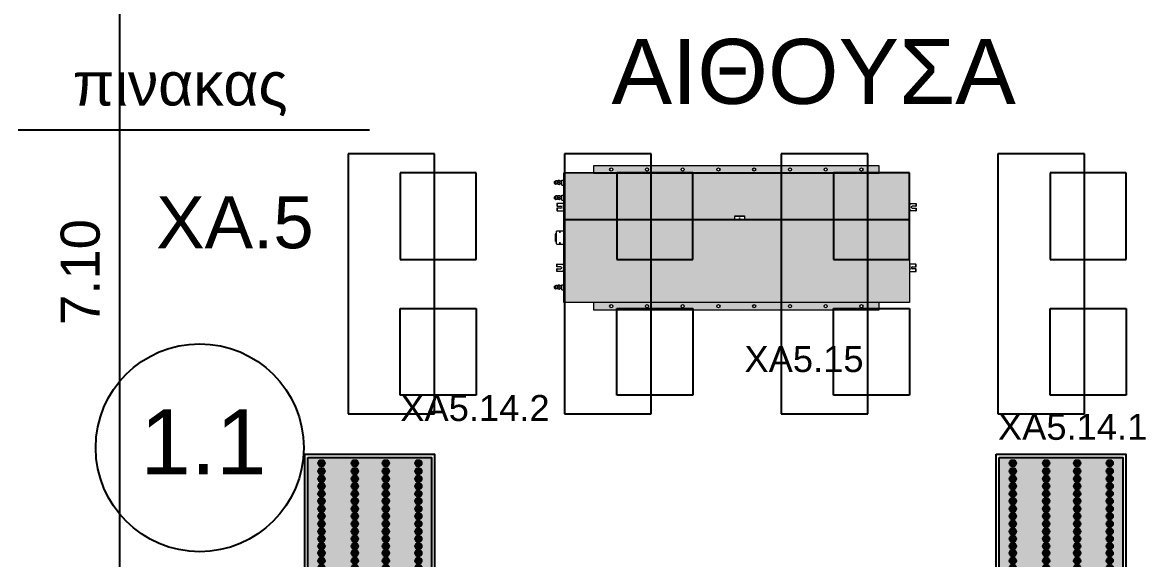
# Model space of a CAD drawing. Header units: metres. Extents: x 0 to 132, y -109 to 310.
# Drawn here: x 11.82 to 17, y 95.83 to 98.31 of the extents above; entities that cross this region are included whole.
import ezdxf

# ---------------------------------------------------------------- set-up
doc = ezdxf.new("R2010")
doc.units = ezdxf.units.M
doc.header["$LTSCALE"] = 0.036
doc.layers.get('0').update_dxf_attribs({"color": 252})
doc.layers.get('Defpoints').update_dxf_attribs({"color": 252})
for name, color, linetype in [('arxitektonika', 254, 'Continuous'), ('DIMBLK', 252, 'Continuous'), ('electext', 20, 'Continuous'), ('Epipla', 252, 'Continuous'), ('HLEK_FL001_SYMBOLS', 230, 'Continuous')]:
    doc.layers.add(name, color=color, linetype=linetype)
doc.layers.add('axel', color=170, linetype='Continuous', lineweight=0)
doc.styles.add('COMU-N', font='arial.ttf')
doc.styles.get("Standard").update_dxf_attribs({"font": 'arial.ttf'})
doc.dimstyles.new('CADWDOT', dxfattribs={"dimscale": 0.1, "dimtxt": 1.8, "dimasz": 0.08, "dimexe": 2, "dimexo": 0, "dimgap": 0.09, "dimtad": 0, "dimrnd": 0.001, "dimzin": 0, "dimdsep": 46, "dimtxsty": 'Standard', "dimblk1": 'ARTDIM', "dimblk2": 'ARTDIM', "dimsah": 1, "dimcen": 0.09, "dimdle": 0.05, "dimse1": 1, "dimse2": 1, "dimadec": 0, "dimazin": 0, "dimtfac": 1, "dimtmove": 0, "dimatfit": 3, "dimldrblk": 'ARTDIM', "dimfxl": 2, "dimtvp": 0.9999, "dimtolj": 1, "dimtzin": 0, "dimarcsym": 0})

# ---------------------------------------------------------------- blocks, each defined once
blk = doc.blocks.new('A$C5883325D')
at = {"layer": 'Epipla'}
for p, q in [((2.3027, -3.2048), (1.9027, -3.2048)), ((1.9027, -3.2048), (1.9027, -4.4048)), ((2.3027, -4.4048), (2.3027, -3.2048)), ((3.3027, -3.2048), (2.9027, -3.2048)), ((2.9027, -3.2048), (2.9027, -4.4048)), ((3.3027, -4.4048), (3.3027, -3.2048)), ((4.3027, -3.2048), (3.9027, -3.2048)), ((3.9027, -3.2048), (3.9027, -4.4048)), ((4.3027, -4.4048), (4.3027, -3.2048)), ((5.3027, -3.2048), (4.9027, -3.2048)), ((4.9027, -3.2048), (4.9027, -4.4048)), ((5.3027, -4.4048), (5.3027, -3.2048)), ((2.494, -3.2918), (2.144, -3.2918)), ((2.144, -3.2918), (2.144, -3.6918)), ((2.494, -3.6918), (2.494, -3.2918)), ((3.494, -3.2918), (3.144, -3.2918)), ((3.144, -3.2918), (3.144, -3.6918)), ((3.494, -3.6918), (3.494, -3.2918)), ((4.494, -3.2918), (4.144, -3.2918)), ((4.144, -3.2918), (4.144, -3.6918)), ((4.494, -3.6918), (4.494, -3.2918)), ((5.494, -3.2918), (5.144, -3.2918)), ((5.144, -3.2918), (5.144, -3.6918)), ((5.494, -3.6918), (5.494, -3.2918)), ((2.144, -3.6918), (2.494, -3.6918)), ((3.144, -3.6918), (3.494, -3.6918)), ((4.144, -3.6918), (4.494, -3.6918)), ((5.144, -3.6918), (5.494, -3.6918)), ((2.144, -4.3179), (2.144, -3.9179)), ((2.144, -3.9179), (2.494, -3.9179)), ((2.494, -3.9179), (2.494, -4.3179)), ((3.144, -4.3179), (3.144, -3.9179)), ((3.144, -3.9179), (3.494, -3.9179)), ((3.494, -3.9179), (3.494, -4.3179)), ((4.144, -4.3179), (4.144, -3.9179)), ((4.144, -3.9179), (4.494, -3.9179)), ((4.494, -3.9179), (4.494, -4.3179)), ((5.144, -4.3179), (5.144, -3.9179)), ((5.144, -3.9179), (5.494, -3.9179)), ((5.494, -3.9179), (5.494, -4.3179)), ((2.494, -4.3179), (2.144, -4.3179)), ((3.494, -4.3179), (3.144, -4.3179)), ((4.494, -4.3179), (4.144, -4.3179)), ((5.494, -4.3179), (5.144, -4.3179)), ((1.9027, -4.4048), (2.3027, -4.4048)), ((2.9027, -4.4048), (3.3027, -4.4048)), ((3.9027, -4.4048), (4.3027, -4.4048)), ((4.9027, -4.4048), (5.3027, -4.4048))]:
    blk.add_line(p, q, dxfattribs=at)
blk = doc.blocks.new('ARTDIM')
at = {"layer": 'DIMBLK'}
for p, q in [((0, -24.9975), (0, 24.9975)), ((-24.9975, 0), (24.9975, 0))]:
    blk.add_line(p, q, dxfattribs=at)
blk.add_circle((0, 0), 8.25, dxfattribs=at)
blk = doc.blocks.new('*D479')
at = {"layer": 'arxitektonika', "color": 0, "lineweight": -2}
blk.add_line((12.2658, 100.6974), (12.2658, 93.6134), dxfattribs=at)
at = {"layer": 'Defpoints', "color": 0, "transparency": 16777216}
for p in [(13.3182, 100.7054), (12.2658, 93.6054), (13.3182, 93.6054)]:
    blk.add_point(p, dxfattribs=at)
at = {"layer": 'arxitektonika', "color": 0, "lineweight": -2, "xscale": 0.008, "yscale": 0.008, "zscale": 0.008}
for p, rotation in [((12.2658, 100.7054), 90), ((12.2658, 93.6054), 270)]:
    blk.add_blockref('ARTDIM', p, dxfattribs=dict(at, rotation=rotation))
at = {"layer": 'arxitektonika', "color": 0, "insert": (12.0858, 97.1554), "char_height": 0.18, "attachment_point": 5, "rotation": 90}
blk.add_mtext('\\A1;7.10', dxfattribs=at)
blk = doc.blocks.new('panel led 4x16W 60x60cm acrylic')
at = {"layer": 'HLEK_FL001_SYMBOLS', "linetype": 'Continuous', "lineweight": 0}
h = blk.add_hatch(color=201, dxfattribs=at)
h.dxf.hatch_style = 1
h.paths.add_polyline_path([(45.4184, 65.5575), (45.4184, 64.9863), (45.9896, 64.9863), (45.9896, 65.5575)])
h.paths.add_polyline_path([(45.6208, 65.3554, -1), (45.6508, 65.3554, -1)], flags=16)
h.paths.add_polyline_path([(45.6208, 65.3904, -1), (45.6508, 65.3904, -1)], flags=16)
h.paths.add_polyline_path([(45.7936, 65.3554, -1), (45.7636, 65.3554, -1)], flags=16)
h.paths.add_polyline_path([(45.7636, 65.3904, -1), (45.7936, 65.3904, -1)], flags=16)
h.paths.add_polyline_path([(45.6508, 65.3202, -1), (45.6208, 65.3202, -1)], flags=16)
h.paths.add_polyline_path([(45.7936, 65.3202, -1), (45.7636, 65.3202, -1)], flags=16)
h.paths.add_polyline_path([(45.6208, 65.4249, -1), (45.6508, 65.4249, -1)], flags=16)
h.paths.add_polyline_path([(45.7636, 65.4249, -1), (45.7936, 65.4249, -1)], flags=16)
h.paths.add_polyline_path([(45.6508, 65.2864, -1), (45.6208, 65.2864, -1)], flags=16)
h.paths.add_polyline_path([(45.7936, 65.2864, -1), (45.7636, 65.2864, -1)], flags=16)
h.paths.add_polyline_path([(45.6208, 65.4586, -1), (45.6508, 65.4586, -1)], flags=16)
h.paths.add_polyline_path([(45.7636, 65.4586, -1), (45.7936, 65.4586, -1)], flags=16)
h.paths.add_polyline_path([(45.6508, 65.2511, -1), (45.6208, 65.2511, -1)], flags=16)
h.paths.add_polyline_path([(45.7936, 65.2511, -1), (45.7636, 65.2511, -1)], flags=16)
h.paths.add_polyline_path([(45.6208, 65.4943, -1), (45.6508, 65.4943, -1)], flags=16)
h.paths.add_polyline_path([(45.7636, 65.4943, -1), (45.7936, 65.4943, -1)], flags=16)
h.paths.add_polyline_path([(45.6508, 65.2158, -1), (45.6208, 65.2158, -1)], flags=16)
h.paths.add_polyline_path([(45.7936, 65.2158, -1), (45.7636, 65.2158, -1)], flags=16)
h.paths.add_polyline_path([(45.6208, 65.531, -1), (45.6508, 65.531, -1)], flags=16)
h.paths.add_polyline_path([(45.7636, 65.531, -1), (45.7936, 65.531, -1)], flags=16)
h.paths.add_polyline_path([(45.6508, 65.1817, -1), (45.6208, 65.1817, -1)], flags=16)
h.paths.add_polyline_path([(45.7936, 65.1817, -1), (45.7636, 65.1817, -1)], flags=16)
h.paths.add_polyline_path([(45.4672, 65.3554, -1), (45.4972, 65.3554, -1)], flags=16)
h.paths.add_polyline_path([(45.4672, 65.3904, -1), (45.4972, 65.3904, -1)], flags=16)
h.paths.add_polyline_path([(45.4972, 65.3202, -1), (45.4672, 65.3202, -1)], flags=16)
h.paths.add_polyline_path([(45.6508, 65.1482, -1), (45.6208, 65.1482, -1)], flags=16)
h.paths.add_polyline_path([(45.9441, 65.3554, -1), (45.9141, 65.3554, -1)], flags=16)
h.paths.add_polyline_path([(45.9441, 65.3904, -1), (45.9141, 65.3904, -1)], flags=16)
h.paths.add_polyline_path([(45.7936, 65.1482, -1), (45.7636, 65.1482, -1)], flags=16)
h.paths.add_polyline_path([(45.4672, 65.4249, -1), (45.4972, 65.4249, -1)], flags=16)
h.paths.add_polyline_path([(45.9441, 65.3202, -1), (45.9141, 65.3202, -1)], flags=16)
h.paths.add_polyline_path([(45.4972, 65.2864, -1), (45.4672, 65.2864, -1)], flags=16)
h.paths.add_polyline_path([(45.9141, 65.4249, -1), (45.9441, 65.4249, -1)], flags=16)
h.paths.add_polyline_path([(45.9441, 65.2864, -1), (45.9141, 65.2864, -1)], flags=16)
h.paths.add_polyline_path([(45.4672, 65.4586, -1), (45.4972, 65.4586, -1)], flags=16)
h.paths.add_polyline_path([(45.9141, 65.4586, -1), (45.9441, 65.4586, -1)], flags=16)
h.paths.add_polyline_path([(45.4972, 65.2511, -1), (45.4672, 65.2511, -1)], flags=16)
h.paths.add_polyline_path([(45.9441, 65.2511, -1), (45.9141, 65.2511, -1)], flags=16)
h.paths.add_polyline_path([(45.4672, 65.4943, -1), (45.4972, 65.4943, -1)], flags=16)
h.paths.add_polyline_path([(45.6508, 65.1152, -1), (45.6208, 65.1152, -1)], flags=16)
h.paths.add_polyline_path([(45.7936, 65.1152, -1), (45.7636, 65.1152, -1)], flags=16)
h.paths.add_polyline_path([(45.9141, 65.4943, -1), (45.9441, 65.4943, -1)], flags=16)
h.paths.add_polyline_path([(45.4972, 65.2158, -1), (45.4672, 65.2158, -1)], flags=16)
h.paths.add_polyline_path([(45.9441, 65.2158, -1), (45.9141, 65.2158, -1)], flags=16)
h.paths.add_polyline_path([(45.4672, 65.531, -1), (45.4972, 65.531, -1)], flags=16)
h.paths.add_polyline_path([(45.9141, 65.531, -1), (45.9441, 65.531, -1)], flags=16)
h.paths.add_polyline_path([(45.4972, 65.1817, -1), (45.4672, 65.1817, -1)], flags=16)
h.paths.add_polyline_path([(45.9441, 65.1817, -1), (45.9141, 65.1817, -1)], flags=16)
h.paths.add_polyline_path([(45.6508, 65.0811, -1), (45.6208, 65.0811, -1)], flags=16)
h.paths.add_polyline_path([(45.7936, 65.0811, -1), (45.7636, 65.0811, -1)], flags=16)
h.paths.add_polyline_path([(45.4972, 65.1482, -1), (45.4672, 65.1482, -1)], flags=16)
h.paths.add_polyline_path([(45.9441, 65.1482, -1), (45.9141, 65.1482, -1)], flags=16)
h.paths.add_polyline_path([(45.6508, 65.048, -1), (45.6208, 65.048, -1)], flags=16)
h.paths.add_polyline_path([(45.7936, 65.048, -1), (45.7636, 65.048, -1)], flags=16)
h.paths.add_polyline_path([(45.4972, 65.1152, -1), (45.4672, 65.1152, -1)], flags=16)
h.paths.add_polyline_path([(45.9441, 65.1152, -1), (45.9141, 65.1152, -1)], flags=16)
h.paths.add_polyline_path([(45.6508, 65.0128, -1), (45.6208, 65.0128, -1)], flags=16)
h.paths.add_polyline_path([(45.4972, 65.0811, -1), (45.4672, 65.0811, -1)], flags=16)
h.paths.add_polyline_path([(45.7936, 65.0128, -1), (45.7636, 65.0128, -1)], flags=16)
h.paths.add_polyline_path([(45.9441, 65.0811, -1), (45.9141, 65.0811, -1)], flags=16)
h.paths.add_polyline_path([(45.4972, 65.048, -1), (45.4672, 65.048, -1)], flags=16)
h.paths.add_polyline_path([(45.9441, 65.048, -1), (45.9141, 65.048, -1)], flags=16)
h.paths.add_polyline_path([(45.4972, 65.0128, -1), (45.4672, 65.0128, -1)], flags=16)
h.paths.add_polyline_path([(45.9441, 65.0128, -1), (45.9141, 65.0128, -1)], flags=16)
h = blk.add_hatch(color=11, dxfattribs=at)
h.dxf.hatch_style = 1
h.paths.add_polyline_path([(45.4972, 65.531, 1), (45.4672, 65.531, 1)])
h = blk.add_hatch(color=11, dxfattribs=at)
h.dxf.hatch_style = 1
h.paths.add_polyline_path([(45.6508, 65.531, 1), (45.6208, 65.531, 1)])
h = blk.add_hatch(color=11, dxfattribs=at)
h.dxf.hatch_style = 1
h.paths.add_polyline_path([(45.7936, 65.531, 1), (45.7636, 65.531, 1)])
h = blk.add_hatch(color=11, dxfattribs=at)
h.dxf.hatch_style = 1
h.paths.add_polyline_path([(45.9441, 65.531, 1), (45.9141, 65.531, 1)])
h = blk.add_hatch(color=11, dxfattribs=at)
h.dxf.hatch_style = 1
h.paths.add_polyline_path([(45.4972, 65.4943, 1), (45.4672, 65.4943, 1)])
h = blk.add_hatch(color=11, dxfattribs=at)
h.dxf.hatch_style = 1
h.paths.add_polyline_path([(45.6508, 65.4943, 1), (45.6208, 65.4943, 1)])
h = blk.add_hatch(color=11, dxfattribs=at)
h.dxf.hatch_style = 1
h.paths.add_polyline_path([(45.7936, 65.4943, 1), (45.7636, 65.4943, 1)])
h = blk.add_hatch(color=11, dxfattribs=at)
h.dxf.hatch_style = 1
h.paths.add_polyline_path([(45.9441, 65.4943, 1), (45.9141, 65.4943, 1)])
h = blk.add_hatch(color=11, dxfattribs=at)
h.dxf.hatch_style = 1
h.paths.add_polyline_path([(45.4972, 65.4586, 1), (45.4672, 65.4586, 1)])
h = blk.add_hatch(color=11, dxfattribs=at)
h.dxf.hatch_style = 1
h.paths.add_polyline_path([(45.4972, 65.4249, 1), (45.4672, 65.4249, 1)])
h = blk.add_hatch(color=11, dxfattribs=at)
h.dxf.hatch_style = 1
h.paths.add_polyline_path([(45.6508, 65.4586, 1), (45.6208, 65.4586, 1)])
h = blk.add_hatch(color=11, dxfattribs=at)
h.dxf.hatch_style = 1
h.paths.add_polyline_path([(45.6508, 65.4249, 1), (45.6208, 65.4249, 1)])
h = blk.add_hatch(color=11, dxfattribs=at)
h.dxf.hatch_style = 1
h.paths.add_polyline_path([(45.7936, 65.4586, 1), (45.7636, 65.4586, 1)])
h = blk.add_hatch(color=11, dxfattribs=at)
h.dxf.hatch_style = 1
h.paths.add_polyline_path([(45.7936, 65.4249, 1), (45.7636, 65.4249, 1)])
h = blk.add_hatch(color=11, dxfattribs=at)
h.dxf.hatch_style = 1
h.paths.add_polyline_path([(45.9441, 65.4586, 1), (45.9141, 65.4586, 1)])
h = blk.add_hatch(color=11, dxfattribs=at)
h.dxf.hatch_style = 1
h.paths.add_polyline_path([(45.9441, 65.4249, 1), (45.9141, 65.4249, 1)])
h = blk.add_hatch(color=11, dxfattribs=at)
h.dxf.hatch_style = 1
h.paths.add_polyline_path([(45.4972, 65.3904, 1), (45.4672, 65.3904, 1)])
h = blk.add_hatch(color=11, dxfattribs=at)
h.dxf.hatch_style = 1
h.paths.add_polyline_path([(45.6508, 65.3904, 1), (45.6208, 65.3904, 1)])
h = blk.add_hatch(color=11, dxfattribs=at)
h.dxf.hatch_style = 1
h.paths.add_polyline_path([(45.7936, 65.3904, 1), (45.7636, 65.3904, 1)])
h = blk.add_hatch(color=11, dxfattribs=at)
h.dxf.hatch_style = 1
h.paths.add_polyline_path([(45.9441, 65.3904, 1), (45.9141, 65.3904, 1)])
h = blk.add_hatch(color=11, dxfattribs=at)
h.dxf.hatch_style = 1
h.paths.add_polyline_path([(45.4972, 65.3554, 1), (45.4672, 65.3554, 1)])
h = blk.add_hatch(color=11, dxfattribs=at)
h.dxf.hatch_style = 1
h.paths.add_polyline_path([(45.4972, 65.3202, 1), (45.4672, 65.3202, 1)])
h = blk.add_hatch(color=11, dxfattribs=at)
h.dxf.hatch_style = 1
h.paths.add_polyline_path([(45.6508, 65.3554, 1), (45.6208, 65.3554, 1)])
h = blk.add_hatch(color=11, dxfattribs=at)
h.dxf.hatch_style = 1
h.paths.add_polyline_path([(45.6508, 65.3202, 1), (45.6208, 65.3202, 1)])
h = blk.add_hatch(color=11, dxfattribs=at)
h.dxf.hatch_style = 1
h.paths.add_polyline_path([(45.7936, 65.3554, 1), (45.7636, 65.3554, 1)])
h = blk.add_hatch(color=11, dxfattribs=at)
h.dxf.hatch_style = 1
h.paths.add_polyline_path([(45.7936, 65.3202, 1), (45.7636, 65.3202, 1)])
h = blk.add_hatch(color=11, dxfattribs=at)
h.dxf.hatch_style = 1
h.paths.add_polyline_path([(45.9441, 65.3554, 1), (45.9141, 65.3554, 1)])
h = blk.add_hatch(color=11, dxfattribs=at)
h.dxf.hatch_style = 1
h.paths.add_polyline_path([(45.9441, 65.3202, 1), (45.9141, 65.3202, 1)])
h = blk.add_hatch(color=11, dxfattribs=at)
h.dxf.hatch_style = 1
h.paths.add_polyline_path([(45.4972, 65.2864, 1), (45.4672, 65.2864, 1)])
h = blk.add_hatch(color=11, dxfattribs=at)
h.dxf.hatch_style = 1
h.paths.add_polyline_path([(45.6508, 65.2864, 1), (45.6208, 65.2864, 1)])
h = blk.add_hatch(color=11, dxfattribs=at)
h.dxf.hatch_style = 1
h.paths.add_polyline_path([(45.7936, 65.2864, 1), (45.7636, 65.2864, 1)])
h = blk.add_hatch(color=11, dxfattribs=at)
h.dxf.hatch_style = 1
h.paths.add_polyline_path([(45.9441, 65.2864, 1), (45.9141, 65.2864, 1)])
h = blk.add_hatch(color=11, dxfattribs=at)
h.dxf.hatch_style = 1
h.paths.add_polyline_path([(45.4972, 65.2511, 1), (45.4672, 65.2511, 1)])
h = blk.add_hatch(color=11, dxfattribs=at)
h.dxf.hatch_style = 1
h.paths.add_polyline_path([(45.4972, 65.2158, 1), (45.4672, 65.2158, 1)])
h = blk.add_hatch(color=11, dxfattribs=at)
h.dxf.hatch_style = 1
h.paths.add_polyline_path([(45.6508, 65.2511, 1), (45.6208, 65.2511, 1)])
h = blk.add_hatch(color=11, dxfattribs=at)
h.dxf.hatch_style = 1
h.paths.add_polyline_path([(45.6508, 65.2158, 1), (45.6208, 65.2158, 1)])
h = blk.add_hatch(color=11, dxfattribs=at)
h.dxf.hatch_style = 1
h.paths.add_polyline_path([(45.7936, 65.2511, 1), (45.7636, 65.2511, 1)])
h = blk.add_hatch(color=11, dxfattribs=at)
h.dxf.hatch_style = 1
h.paths.add_polyline_path([(45.7936, 65.2158, 1), (45.7636, 65.2158, 1)])
h = blk.add_hatch(color=11, dxfattribs=at)
h.dxf.hatch_style = 1
h.paths.add_polyline_path([(45.9441, 65.2511, 1), (45.9141, 65.2511, 1)])
h = blk.add_hatch(color=11, dxfattribs=at)
h.dxf.hatch_style = 1
h.paths.add_polyline_path([(45.9441, 65.2158, 1), (45.9141, 65.2158, 1)])
h = blk.add_hatch(color=11, dxfattribs=at)
h.dxf.hatch_style = 1
h.paths.add_polyline_path([(45.4972, 65.1817, 1), (45.4672, 65.1817, 1)])
h = blk.add_hatch(color=11, dxfattribs=at)
h.dxf.hatch_style = 1
h.paths.add_polyline_path([(45.6508, 65.1817, 1), (45.6208, 65.1817, 1)])
h = blk.add_hatch(color=11, dxfattribs=at)
h.dxf.hatch_style = 1
h.paths.add_polyline_path([(45.7936, 65.1817, 1), (45.7636, 65.1817, 1)])
h = blk.add_hatch(color=11, dxfattribs=at)
h.dxf.hatch_style = 1
h.paths.add_polyline_path([(45.9441, 65.1817, 1), (45.9141, 65.1817, 1)])
h = blk.add_hatch(color=11, dxfattribs=at)
h.dxf.hatch_style = 1
h.paths.add_polyline_path([(45.4972, 65.1482, 1), (45.4672, 65.1482, 1)])
h = blk.add_hatch(color=11, dxfattribs=at)
h.dxf.hatch_style = 1
h.paths.add_polyline_path([(45.4972, 65.1152, 1), (45.4672, 65.1152, 1)])
h = blk.add_hatch(color=11, dxfattribs=at)
h.dxf.hatch_style = 1
h.paths.add_polyline_path([(45.6508, 65.1482, 1), (45.6208, 65.1482, 1)])
h = blk.add_hatch(color=11, dxfattribs=at)
h.dxf.hatch_style = 1
h.paths.add_polyline_path([(45.6508, 65.1152, 1), (45.6208, 65.1152, 1)])
h = blk.add_hatch(color=11, dxfattribs=at)
h.dxf.hatch_style = 1
h.paths.add_polyline_path([(45.7936, 65.1482, 1), (45.7636, 65.1482, 1)])
h = blk.add_hatch(color=11, dxfattribs=at)
h.dxf.hatch_style = 1
h.paths.add_polyline_path([(45.7936, 65.1152, 1), (45.7636, 65.1152, 1)])
h = blk.add_hatch(color=11, dxfattribs=at)
h.dxf.hatch_style = 1
h.paths.add_polyline_path([(45.9441, 65.1482, 1), (45.9141, 65.1482, 1)])
h = blk.add_hatch(color=11, dxfattribs=at)
h.dxf.hatch_style = 1
h.paths.add_polyline_path([(45.9441, 65.1152, 1), (45.9141, 65.1152, 1)])
h = blk.add_hatch(color=11, dxfattribs=at)
h.dxf.hatch_style = 1
h.paths.add_polyline_path([(45.4972, 65.0811, 1), (45.4672, 65.0811, 1)])
h = blk.add_hatch(color=11, dxfattribs=at)
h.dxf.hatch_style = 1
h.paths.add_polyline_path([(45.4972, 65.048, 1), (45.4672, 65.048, 1)])
h = blk.add_hatch(color=11, dxfattribs=at)
h.dxf.hatch_style = 1
h.paths.add_polyline_path([(45.6508, 65.0811, 1), (45.6208, 65.0811, 1)])
h = blk.add_hatch(color=11, dxfattribs=at)
h.dxf.hatch_style = 1
h.paths.add_polyline_path([(45.6508, 65.048, 1), (45.6208, 65.048, 1)])
h = blk.add_hatch(color=11, dxfattribs=at)
h.dxf.hatch_style = 1
h.paths.add_polyline_path([(45.7936, 65.0811, 1), (45.7636, 65.0811, 1)])
h = blk.add_hatch(color=11, dxfattribs=at)
h.dxf.hatch_style = 1
h.paths.add_polyline_path([(45.7936, 65.048, 1), (45.7636, 65.048, 1)])
h = blk.add_hatch(color=11, dxfattribs=at)
h.dxf.hatch_style = 1
h.paths.add_polyline_path([(45.9441, 65.0811, 1), (45.9141, 65.0811, 1)])
h = blk.add_hatch(color=11, dxfattribs=at)
h.dxf.hatch_style = 1
h.paths.add_polyline_path([(45.9441, 65.048, 1), (45.9141, 65.048, 1)])
h = blk.add_hatch(color=11, dxfattribs=at)
h.dxf.hatch_style = 1
h.paths.add_polyline_path([(45.4972, 65.0128, 1), (45.4672, 65.0128, 1)])
h = blk.add_hatch(color=11, dxfattribs=at)
h.dxf.hatch_style = 1
h.paths.add_polyline_path([(45.6508, 65.0128, 1), (45.6208, 65.0128, 1)])
h = blk.add_hatch(color=11, dxfattribs=at)
h.dxf.hatch_style = 1
h.paths.add_polyline_path([(45.7936, 65.0128, 1), (45.7636, 65.0128, 1)])
h = blk.add_hatch(color=11, dxfattribs=at)
h.dxf.hatch_style = 1
h.paths.add_polyline_path([(45.9441, 65.0128, 1), (45.9141, 65.0128, 1)])
at = {"layer": 'HLEK_FL001_SYMBOLS'}
for points in [[(45.4043, 65.5722), (46.0043, 65.5722), (46.0043, 64.9722), (45.4043, 64.9722)], [(45.4184, 65.5575), (45.9896, 65.5575), (45.9896, 64.9863), (45.4184, 64.9863)]]:
    blk.add_lwpolyline(points, close=True, dxfattribs=at)
for centre in [(45.4822, 65.531), (45.6358, 65.531), (45.7786, 65.531), (45.9291, 65.531), (45.4822, 65.4943), (45.6358, 65.4943), (45.7786, 65.4943), (45.9291, 65.4943), (45.4822, 65.4586), (45.4822, 65.4249), (45.6358, 65.4586), (45.6358, 65.4249), (45.7786, 65.4586), (45.7786, 65.4249), (45.9291, 65.4586), (45.9291, 65.4249), (45.4822, 65.3904), (45.6358, 65.3904), (45.7786, 65.3904), (45.9291, 65.3904), (45.4822, 65.3554), (45.4822, 65.3202), (45.6358, 65.3554), (45.6358, 65.3202), (45.7786, 65.3554), (45.7786, 65.3202), (45.9291, 65.3554), (45.9291, 65.3202), (45.4822, 65.2864), (45.6358, 65.2864), (45.7786, 65.2864), (45.9291, 65.2864), (45.4822, 65.2511), (45.4822, 65.2158), (45.6358, 65.2511), (45.6358, 65.2158), (45.7786, 65.2511), (45.7786, 65.2158), (45.9291, 65.2511), (45.9291, 65.2158), (45.4822, 65.1817), (45.6358, 65.1817), (45.7786, 65.1817), (45.9291, 65.1817), (45.4822, 65.1482), (45.4822, 65.1152), (45.6358, 65.1482), (45.6358, 65.1152), (45.7786, 65.1482), (45.7786, 65.1152), (45.9291, 65.1482), (45.9291, 65.1152), (45.4822, 65.0811), (45.4822, 65.048), (45.6358, 65.0811), (45.6358, 65.048), (45.7786, 65.0811), (45.7786, 65.048), (45.9291, 65.0811), (45.9291, 65.048), (45.4822, 65.0128), (45.6358, 65.0128), (45.7786, 65.0128), (45.9291, 65.0128)]:
    blk.add_circle(centre, 0.015, dxfattribs=at)
blk = doc.blocks.new('A$C5A126718')
at = {"layer": 'axel'}
for p, q in [((-0.0317, 0.0343), (-0.0317, 0.0321)), ((-0.0301, 0.0343), (-0.0317, 0.0343)), ((-0.0317, 0.0321), (-0.0317, 0.0236)), ((-0.0317, 0.0321), (-0.0301, 0.0321)), ((-0.0317, 0.0236), (-0.0301, 0.0236)), ((-0.0317, 0.0236), (-0.0317, 0.0214)), ((-0.0301, 0.0214), (-0.0317, 0.0214)), ((-0.0301, 0.0129), (-0.0317, 0.0129)), ((-0.0317, 0.0129), (-0.0317, 0.0107)), ((-0.0317, 0.0107), (-0.0301, 0.0107)), ((-0.0317, 0.0107), (-0.0317, 0.0021)), ((-0.0317, 0.0021), (-0.0301, 0.0021)), ((-0.0317, 0.0021), (-0.0317, 0)), ((-0.0301, 0), (-0.0317, 0)), ((-0.0012, 0.0343), (-0.0301, 0.0343)), ((-0.0301, 0.0343), (-0.0301, 0.0321)), ((-0.0301, 0.0321), (-0.0301, 0.0236)), ((-0.0301, 0.0236), (-0.0301, 0.0214)), ((-0.0301, 0.0214), (-0.0131, 0.0214)), ((-0.0301, 0.0129), (-0.0301, 0.0107)), ((-0.0131, 0.0129), (-0.0301, 0.0129)), ((-0.0301, 0.0107), (-0.0301, 0.0021)), ((-0.0301, 0.0021), (-0.0301, 0)), ((-0.0301, 0), (-0.0012, 0)), ((-0.0012, 0.0343), (0, 0.0343)), ((-0.0012, 0.0343), (-0.0012, 0.033)), ((-0.0012, 0.033), (-0.0012, 0.03)), ((-0.0012, 0.03), (-0.0012, 0.0271)), ((-0.0012, 0.0271), (0, 0.0271)), ((-0.0012, 0.027), (-0.0012, 0.0271)), ((-0.0012, 0.0073), (-0.0012, 0.027)), ((-0.0012, 0.0071), (-0.0012, 0.0073)), ((-0.0012, 0.0071), (0, 0.0071)), ((-0.0012, 0.0071), (-0.0012, 0.0043)), ((-0.0012, 0.0043), (-0.0012, 0.0013)), ((-0.0012, 0.0013), (-0.0012, 0)), ((-0.0012, 0), (0, 0)), ((0.0004, 0.0271), (0.0004, 0.0343)), ((0.0004, 0.0271), (0.0004, 0.0343)), ((0.0004, 0.0211), (0.0004, 0.0271)), ((0.0004, 0.0211), (0.0004, 0.0271)), ((0.0004, 0.0207), (0.0004, 0.0211)), ((0.0004, 0.0207), (0.0004, 0.0211)), ((0.0004, 0.0186), (0.0004, 0.0207)), ((0.0004, 0.0186), (0.0004, 0.0207)), ((0.0004, 0.0157), (0.0004, 0.0186)), ((0.0004, 0.0157), (0.0004, 0.0186)), ((0.0004, 0.0136), (0.0004, 0.0157)), ((0.0004, 0.0136), (0.0004, 0.0157)), ((0.0004, 0.0132), (0.0004, 0.0136)), ((0.0004, 0.0132), (0.0004, 0.0136)), ((0.0004, 0.0071), (0.0004, 0.0132)), ((0.0004, 0.0071), (0.0004, 0.0132)), ((0.0004, 0), (0.0004, 0.0071)), ((0.0004, 0), (0.0004, 0.0071))]:
    blk.add_line(p, q, dxfattribs=at)
blk.add_arc((-0.0131, 0.0171), 0.00429, 270, 90, dxfattribs=at)
blk = doc.blocks.new('A$C3A54651E')
at = {"layer": 'axel'}
for p, q in [((0.0091, 0.0228), (0, 0.0228)), ((0, 0.0228), (0, 0)), ((0.0091, 0), (0, 0)), ((0.0091, 0), (0.0091, 0.0228)), ((0.0091, 0.0171), (0.0162, 0.0171)), ((0.0091, 0.0057), (0.0162, 0.0057)), ((0.0162, 0.019), (0.0166, 0.0193)), ((0.0162, 0.0038), (0.0162, 0.019)), ((0.0162, 0.0038), (0.0166, 0.0035)), ((0.0166, 0.0035), (0.0166, 0.0193)), ((0.0166, 0.0193), (0.0184, 0.0193)), ((0.0166, 0.0035), (0.0184, 0.0035)), ((0.0184, 0.02), (0.0184, 0.0199)), ((0.0184, 0.02), (0.0184, 0.02)), ((0.0184, 0.0199), (0.0184, 0.0193)), ((0.0184, 0.0193), (0.0184, 0.0153)), ((0.0184, 0.0153), (0.0184, 0.0067)), ((0.0184, 0.0067), (0.0184, 0.0035)), ((0.0184, 0.0035), (0.0184, 0.0028)), ((0.0184, 0.0028), (0.0184, 0.0028)), ((0.0191, 0.0202), (0.0254, 0.0202)), ((0.0191, 0.0197), (0.0254, 0.0197)), ((0.0191, 0.0109), (0.0254, 0.0109)), ((0.0191, 0.0026), (0.0254, 0.0026)), ((0.0262, 0.0199), (0.0262, 0.02)), ((0.0262, 0.02), (0.0262, 0.02)), ((0.0262, 0.0182), (0.0262, 0.0199)), ((0.0262, 0.0153), (0.0262, 0.0182)), ((0.0262, 0.0182), (0.0284, 0.0182)), ((0.0262, 0.0067), (0.0262, 0.0153)), ((0.0262, 0.0046), (0.0262, 0.0067)), ((0.0262, 0.0028), (0.0262, 0.0046)), ((0.0262, 0.0046), (0.0284, 0.0046)), ((0.0262, 0.0028), (0.0262, 0.0028)), ((0.0284, 0.0193), (0.037, 0.0193)), ((0.0284, 0.0182), (0.0284, 0.0193)), ((0.0284, 0.0046), (0.0284, 0.0182)), ((0.0284, 0.0035), (0.0284, 0.0046)), ((0.0284, 0.0035), (0.037, 0.0035)), ((0.037, 0.0035), (0.037, 0.0193)), ((0.0373, 0.019), (0.037, 0.0193)), ((0.0373, 0.0037), (0.037, 0.0035)), ((0.0373, 0.0182), (0.0373, 0.019)), ((0.0373, 0.0046), (0.0373, 0.0182)), ((0.0373, 0.0182), (0.0403, 0.0182)), ((0.0373, 0.0037), (0.0373, 0.0046)), ((0.0373, 0.0046), (0.0403, 0.0046)), ((0.0403, 0.0046), (0.0403, 0.0182)), ((0.0423, 0.0162), (0.0403, 0.0182)), ((0.0423, 0.0066), (0.0403, 0.0046)), ((0.0423, 0.0066), (0.0423, 0.0162))]:
    blk.add_line(p, q, dxfattribs=at)
for points in [[(0.0191, 0.0202, 0.004311), (0.019, 0.0202, 0.005535), (0.0188, 0.0202, 0.007292), (0.0187, 0.0201, 0.009929), (0.0186, 0.0201), (0.0186, 0.0201, 0.019665), (0.0185, 0.02, 0.032685), (0.0184, 0.02, 0.060642), (0.0184, 0.02), (0.0184, 0.02)], [(0.0184, 0.0199, 0.159929), (0.0184, 0.0199, 0.090191), (0.0184, 0.0199, 0.0462), (0.0184, 0.0199, 0.02623), (0.0185, 0.0198), (0.0186, 0.0198, 0.013719), (0.0187, 0.0198, 0.009481), (0.0188, 0.0198, 0.006867), (0.0189, 0.0197, 0.005151), (0.0191, 0.0197)], [(0.0191, 0.0197, 0.015295), (0.0188, 0.0186, 0.017604), (0.0186, 0.0175), (0.0185, 0.0169, 0.02245), (0.0184, 0.0158), (0.0184, 0.0153)], [(0.0184, 0.0153, 0.023182), (0.0184, 0.0142, 0.022013), (0.0186, 0.0131), (0.0187, 0.0125, 0.017076), (0.0189, 0.0114), (0.0191, 0.0109)], [(0.0191, 0.0109, 0.016103), (0.0188, 0.0098, 0.018613), (0.0186, 0.0088), (0.0185, 0.0083, 0.023826), (0.0184, 0.0072), (0.0184, 0.0067)], [(0.0184, 0.0067, 0.024647), (0.0184, 0.0057, 0.023359), (0.0186, 0.0046), (0.0187, 0.0041, 0.018023), (0.0189, 0.0031), (0.0191, 0.0026)], [(0.0191, 0.0026, -0.004311), (0.019, 0.0026, -0.005535), (0.0188, 0.0026, -0.007292), (0.0187, 0.0027, -0.009929), (0.0186, 0.0027), (0.0186, 0.0027, -0.019665), (0.0185, 0.0027, -0.032685), (0.0184, 0.0028, -0.060642), (0.0184, 0.0028), (0.0184, 0.0028)], [(0.0262, 0.02, 0.102242), (0.0262, 0.02, 0.051435), (0.0261, 0.02, 0.028507), (0.0261, 0.0201, 0.01755), (0.026, 0.0201), (0.0259, 0.0201, 0.009159), (0.0258, 0.0201, 0.006785), (0.0257, 0.0202, 0.005184), (0.0255, 0.0202), (0.0254, 0.0202)], [(0.0254, 0.0197, 0.004812), (0.0256, 0.0197, 0.00636), (0.0258, 0.0198, 0.008685), (0.0259, 0.0198, 0.012384), (0.026, 0.0198), (0.0261, 0.0198, 0.023143), (0.0261, 0.0199, 0.039656), (0.0262, 0.0199, 0.07579), (0.0262, 0.0199, 0.144125), (0.0262, 0.0199)], [(0.0262, 0.0153, 0.023214), (0.0262, 0.0164, 0.02204), (0.026, 0.0175), (0.0259, 0.018, 0.017046), (0.0256, 0.0191), (0.0254, 0.0197)], [(0.0254, 0.0109, 0.01528), (0.0258, 0.012, 0.017585), (0.026, 0.013), (0.0261, 0.0136, 0.022468), (0.0262, 0.0147), (0.0262, 0.0153)], [(0.0262, 0.0067, 0.024685), (0.0262, 0.0078, 0.023392), (0.026, 0.0088), (0.0259, 0.0093, 0.017988), (0.0256, 0.0103), (0.0254, 0.0109)], [(0.0254, 0.0026, 0.016073), (0.0258, 0.0036, 0.018575), (0.026, 0.0046), (0.0261, 0.0052, 0.023861), (0.0262, 0.0062), (0.0262, 0.0067)], [(0.0262, 0.0028, -0.102242), (0.0262, 0.0028, -0.051435), (0.0261, 0.0028, -0.028507), (0.0261, 0.0027, -0.01755), (0.026, 0.0027), (0.0259, 0.0027, -0.009159), (0.0258, 0.0026, -0.006785), (0.0257, 0.0026, -0.005184), (0.0255, 0.0026), (0.0254, 0.0026)]]:
    blk.add_lwpolyline(points, format="xyb", dxfattribs=at)
blk = doc.blocks.new('A$C531E15D6')
at = {"layer": 'axel'}
for p, q in [((-0.0003, 0.0241), (-0.0003, -0.0359)), ((-0.0003, 0.0241), (0.0009, 0.0241)), ((-0.0003, 0.0134), (0, 0.0134)), ((-0.0003, 0.0113), (0, 0.0113)), ((-0.0003, 0.0066), (-0.0003, 0.0031)), ((-0.0003, 0.0066), (-0.0003, 0.0031)), ((0, 0.0059), (-0.0003, 0.0059)), ((-0.0003, 0.0031), (-0.0003, -0.0276)), ((0.0021, 0.0241), (0, 0.022)), ((0, 0.0059), (0, 0.022)), ((0, -0.0059), (0, 0.0059)), ((0, -0.0059), (0, 0.0059)), ((0.0012, 0.0241), (0.0009, 0.0241)), ((0.0012, 0.0241), (0.0009, 0.0241)), ((0.0012, 0.0241), (0.0021, 0.0241)), ((0.0021, 0.0241), (0.0321, 0.0241)), ((0.0021, 0.0241), (0.0321, 0.0241)), ((0.0321, 0.0241), (0.0343, 0.022)), ((0.0343, 0.022), (0.0343, 0.0134)), ((0.0343, 0.022), (0.0343, 0.0134)), ((0.0343, 0.0134), (0.0343, -0.0251)), ((0.0343, 0.0134), (0.0343, -0.0251)), ((0.038, 0.0127), (0.0343, 0.0128)), ((0.0347, 0.0056), (0.0343, 0.0056)), ((0.0347, 0.0056), (0.0347, -0.0059)), ((0.0357, 0.0099), (0.0357, 0.0045)), ((0.04, 0.0099), (0.0357, 0.0099)), ((0.0357, 0.0045), (0.0357, 0.0038)), ((0.0357, 0.0045), (0.0357, 0.0038)), ((0.0357, 0.0038), (0.0357, -0.0059)), ((0.0357, 0.0038), (0.0357, -0.0059)), ((0.038, 0.0127), (0.038, 0.0099)), ((0.04, 0.0099), (0.04, -0.0059)), ((0, -0.0176), (-0.0003, -0.0176)), ((-0.0003, -0.023), (0, -0.023)), ((-0.0003, -0.0251), (0, -0.0251)), ((-0.0003, -0.0276), (-0.0003, -0.0312)), ((-0.0003, -0.0276), (-0.0003, -0.0312)), ((-0.0003, -0.0359), (0.0021, -0.0359)), ((0, -0.0176), (0, -0.0059)), ((0, -0.0176), (0, -0.0059)), ((0, -0.0337), (0, -0.0176)), ((0.0021, -0.0359), (0, -0.0337)), ((0.0321, -0.0359), (0.0021, -0.0359)), ((0.0321, -0.0359), (0.0021, -0.0359)), ((0.0343, -0.0337), (0.0321, -0.0359)), ((0.0347, -0.0173), (0.0343, -0.0173)), ((0.038, -0.0244), (0.0343, -0.0245)), ((0.0343, -0.0251), (0.0343, -0.0337)), ((0.0343, -0.0251), (0.0343, -0.0337)), ((0.0347, -0.0059), (0.0347, -0.0173)), ((0.0357, -0.0059), (0.0357, -0.0155)), ((0.0357, -0.0059), (0.0357, -0.0155)), ((0.0357, -0.0155), (0.0357, -0.0162)), ((0.0357, -0.0155), (0.0357, -0.0162)), ((0.0357, -0.0162), (0.0357, -0.0216)), ((0.04, -0.0216), (0.0357, -0.0216)), ((0.038, -0.0244), (0.038, -0.0216)), ((0.04, -0.0059), (0.04, -0.0216))]:
    blk.add_line(p, q, dxfattribs=at)
for centre, radius in [((0.0171, 0.0199), 0.00214), ((0.0171, 0.0199), 0.00111), ((0.0171, -0.0316), 0.00214), ((0.0171, -0.0316), 0.00111)]:
    blk.add_circle(centre, radius, dxfattribs=at)
for centre, radius, start, end in [((0.0321, 0.022), 0.00214, 0, 90), ((0.0346, 0.0045), 0.00107, 0, 89.5416), ((0.0321, -0.0337), 0.00214, 270, 0), ((0.0346, -0.0162), 0.00107, 270.4584, 0)]:
    blk.add_arc(centre, radius, start, end, dxfattribs=at)
blk = doc.blocks.new('FCU 10 KANALATO')
at = {"layer": 'axel'}
h = blk.add_hatch(color=211, dxfattribs=at)
h.paths.add_polyline_path([(47988.1338, 13560.164), (47988.1338, 13560.197), (47986.8138, 13560.197), (47986.8138, 13560.164)])
h.paths.add_polyline_path([(47987.5563, 13560.1878, -1), (47987.5563, 13560.1731, -1)], flags=16)
h.paths.add_polyline_path([(47987.3913, 13560.1731, -1), (47987.3913, 13560.1878, -1)], flags=16)
h.paths.add_polyline_path([(47987.7213, 13560.1878, -1), (47987.7213, 13560.1731, -1)], flags=16)
h.paths.add_polyline_path([(47987.2263, 13560.1731, -1), (47987.2263, 13560.1878, -1)], flags=16)
h.paths.add_polyline_path([(47987.8863, 13560.1878, -1), (47987.8863, 13560.1731, -1)], flags=16)
h.paths.add_polyline_path([(47987.0613, 13560.1731, -1), (47987.0613, 13560.1878, -1)], flags=16)
h.paths.add_polyline_path([(47988.0513, 13560.1878, -1), (47988.0513, 13560.1731, -1)], flags=16)
h.paths.add_polyline_path([(47986.8963, 13560.1731, -1), (47986.8963, 13560.1878, -1)], flags=16)
for color, points in [(150, [(47986.6743, 13560.1633), (47986.6743, 13560.0206), (47986.6751, 13560.0206), (47986.6751, 13560.0135), (47986.6751, 13560.0074), (47986.6751, 13560.007), (47986.6751, 13560.002), (47986.6751, 13559.9935), (47986.6751, 13559.9863), (47986.6743, 13559.9863), (47986.6743, 13559.782), (47987.7792, 13559.782), (47988.2671, 13559.782), (47988.2671, 13559.782), (47988.2704, 13559.782), (47988.2704, 13560.1633)]), (151, [(47988.2705, 13559.5646), (47988.2705, 13559.5982), (47988.2705, 13559.5982), (47988.2705, 13559.621), (47988.2705, 13559.621), (47988.2705, 13559.6682), (47988.2705, 13559.6682), (47988.2705, 13559.691), (47988.2705, 13559.691), (47988.2705, 13559.7061), (47988.2705, 13559.7061), (47988.2705, 13559.7132), (47988.2705, 13559.7193), (47988.2705, 13559.7196), (47988.2705, 13559.7246), (47988.2705, 13559.7332), (47988.2705, 13559.7403), (47988.2705, 13559.7403), (47988.2705, 13559.7785), (47987.4805, 13559.7785), (47987.4805, 13559.7638), (47987.4362, 13559.7638), (47987.4362, 13559.7785), (47986.6743, 13559.7785), (47986.6743, 13559.7403), (47986.6751, 13559.7403), (47986.6751, 13559.7332), (47986.6751, 13559.7271), (47986.6751, 13559.7218), (47986.6751, 13559.7193), (47986.6751, 13559.7132), (47986.6751, 13559.7061), (47986.6743, 13559.7061), (47986.6743, 13559.5646)])]:
    blk.add_hatch(color=color, dxfattribs=at).paths.add_polyline_path(points)
h = blk.add_hatch(color=211, dxfattribs=at)
h.paths.add_polyline_path([(47988.1338, 13559.5327), (47988.1338, 13559.5657), (47986.8138, 13559.5657), (47986.8138, 13559.5327)])
h.paths.add_polyline_path([(47987.5563, 13559.5565, -1), (47987.5563, 13559.5418, -1)], flags=16)
h.paths.add_polyline_path([(47987.3913, 13559.5418, -1), (47987.3913, 13559.5565, -1)], flags=16)
h.paths.add_polyline_path([(47987.7213, 13559.5565, -1), (47987.7213, 13559.5418, -1)], flags=16)
h.paths.add_polyline_path([(47987.2263, 13559.5418, -1), (47987.2263, 13559.5565, -1)], flags=16)
h.paths.add_polyline_path([(47987.8863, 13559.5565, -1), (47987.8863, 13559.5418, -1)], flags=16)
h.paths.add_polyline_path([(47987.0613, 13559.5418, -1), (47987.0613, 13559.5565, -1)], flags=16)
h.paths.add_polyline_path([(47988.0513, 13559.5565, -1), (47988.0513, 13559.5418, -1)], flags=16)
h.paths.add_polyline_path([(47986.8963, 13559.5418, -1), (47986.8963, 13559.5565, -1)], flags=16)
for p, q in [((47986.6743, 13559.782), (47987.7792, 13559.782)), ((47986.6743, 13559.7804), (47987.7792, 13559.7804)), ((47986.6743, 13559.78), (47987.7816, 13559.78)), ((47987.7349, 13559.7785), (47986.6743, 13559.7785)), ((47987.4362, 13559.7785), (47987.4362, 13559.78)), ((47987.4362, 13559.7638), (47987.4362, 13559.7785)), ((47987.4362, 13559.766), (47987.4805, 13559.766)), ((47987.4805, 13559.7785), (47987.4805, 13559.78)), ((47987.4805, 13559.7785), (47987.4805, 13559.7638)), ((47988.2705, 13559.7785), (47987.7329, 13559.7785)), ((47987.7792, 13559.782), (47988.2671, 13559.782)), ((47987.7792, 13559.7804), (47988.2705, 13559.7804)), ((47987.7792, 13559.78), (47988.2705, 13559.78)), ((47987.4805, 13559.7638), (47987.4362, 13559.7638))]:
    blk.add_line(p, q, dxfattribs=at)
at = {"layer": 'axel', "linetype": 'Continuous'}
for points in [[(47986.8138, 13560.164), (47988.1338, 13560.164), (47988.1338, 13560.197), (47986.8138, 13560.197)], [(47986.8138, 13559.5327), (47988.1338, 13559.5327), (47988.1338, 13559.5657), (47986.8138, 13559.5657)]]:
    blk.add_lwpolyline(points, close=True, dxfattribs=at)
at = {"layer": 'axel'}
for points in [[(47986.6743, 13560.1633), (47988.2704, 13560.1633), (47988.2704, 13559.782), (47986.6743, 13559.782)], [(47986.6743, 13560.1633), (47988.2705, 13560.1633), (47988.2705, 13559.5646), (47986.6743, 13559.5646)], [(47986.6743, 13559.5646), (47988.2705, 13559.5646), (47988.2705, 13559.7785), (47986.6743, 13559.7785)]]:
    blk.add_lwpolyline(points, close=True, dxfattribs=at)
at = {"layer": 'axel', "linetype": 'Continuous'}
for centre in [(47986.8963, 13560.1805), (47987.0613, 13560.1805), (47987.2263, 13560.1805), (47987.3913, 13560.1805), (47987.5563, 13560.1805), (47987.7213, 13560.1805), (47987.8863, 13560.1805), (47988.0513, 13560.1805), (47986.8963, 13559.5492), (47987.0613, 13559.5492), (47987.2263, 13559.5492), (47987.3913, 13559.5492), (47987.5563, 13559.5492), (47987.7213, 13559.5492), (47987.8863, 13559.5492), (47988.0513, 13559.5492)]:
    blk.add_circle(centre, 0.00739, dxfattribs=at)
at = {"layer": 'axel'}
blk.add_circle((47987.4583, 13559.7731), 0.00111, dxfattribs=at)
at = {"xscale": -1, "rotation": 180}
for name, p in [('A$C3A54651E', (47988.2705, 13560.1043)), ('A$C531E15D6', (47988.2708, 13559.8575)), ('A$C5A126718', (47986.6746, 13559.7403)), ('A$C3A54651E', (47988.2705, 13559.691)), ('A$C3A54651E', (47988.2705, 13559.621))]:
    blk.add_blockref(name, p, dxfattribs=at)
blk.add_blockref('A$C5A126718', (47986.6746, 13559.9863))
at = {"xscale": -1}
blk.add_blockref('A$C5A126718', (47988.271, 13559.9863), dxfattribs=at)
at = {"rotation": 180}
blk.add_blockref('A$C5A126718', (47988.271, 13559.7403), dxfattribs=at)

msp = doc.modelspace()

# ---------------------------------------------------------------- linework, layer by layer
at = {"layer": 'arxitektonika'}
msp.add_line((13.4208, 97.8112), (11.7985, 97.8112), dxfattribs=at)
msp.add_circle((12.6363, 96.344), 0.48, dxfattribs=at)

# ---------------------------------------------------------------- block references
msp.add_blockref('A$C5883325D', (11.4182, 100.9054), dxfattribs=at)
at = {"layer": 'axel', "rotation": 180}
msp.add_blockref('FCU 10 KANALATO', (48002.5872, 13657.1783), dxfattribs=at)
at = {"layer": 'HLEK_FL001_SYMBOLS', "linetype": 'Continuous', "lineweight": 0}
for p in [(-32.2834, 30.7414), (-29.0922, 30.7414)]:
    msp.add_blockref('panel led 4x16W 60x60cm acrylic', p, dxfattribs=at)

# ---------------------------------------------------------------- texts
at = {"layer": 'arxitektonika', "style": 'COMU-N'}
for s, height, p in [('ΑΙΘΟΥΣΑ', 0.3, (14.5375, 97.932)), ('πινακας', 0.2, (12.0502, 97.9245)), ('1.1', 0.3, (12.3619, 96.2217))]:
    msp.add_text(s, height=height, dxfattribs=at).set_placement(p)
at = {"layer": 'electext'}
msp.add_text('XA.5', height=0.24, dxfattribs=at).set_placement((12.4355, 97.2651))
at = {"layer": 'electext', "char_height": 0.12, "attachment_point": 1}
for s, width, insert in [('XA5.15', 0.41139, (15.1508, 96.8136)), ('XA5.14.2', 0.300824, (13.5621, 96.5876)), ('XA5.14.1', 0.249654, (16.3209, 96.5006))]:
    msp.add_mtext_dynamic_manual_height_columns(s, width=width, gutter_width=0.6, heights=[0], dxfattribs=dict(at, insert=insert))

# ---------------------------------------------------------------- dimensions: what is measured, and where the dimension line sits
at = {"layer": 'arxitektonika'}
dim = msp.add_linear_dim(base=(12.2658, 93.6054), p1=(13.3182, 100.7054), p2=(13.3182, 93.6054), angle=90, dimstyle='CADWDOT', dxfattribs=at)
dim.commit()
dim.dimension.update_dxf_attribs({"geometry": '*D479', "text_midpoint": (12.0858, 97.1554)})

doc.saveas('drawing.dxf')
